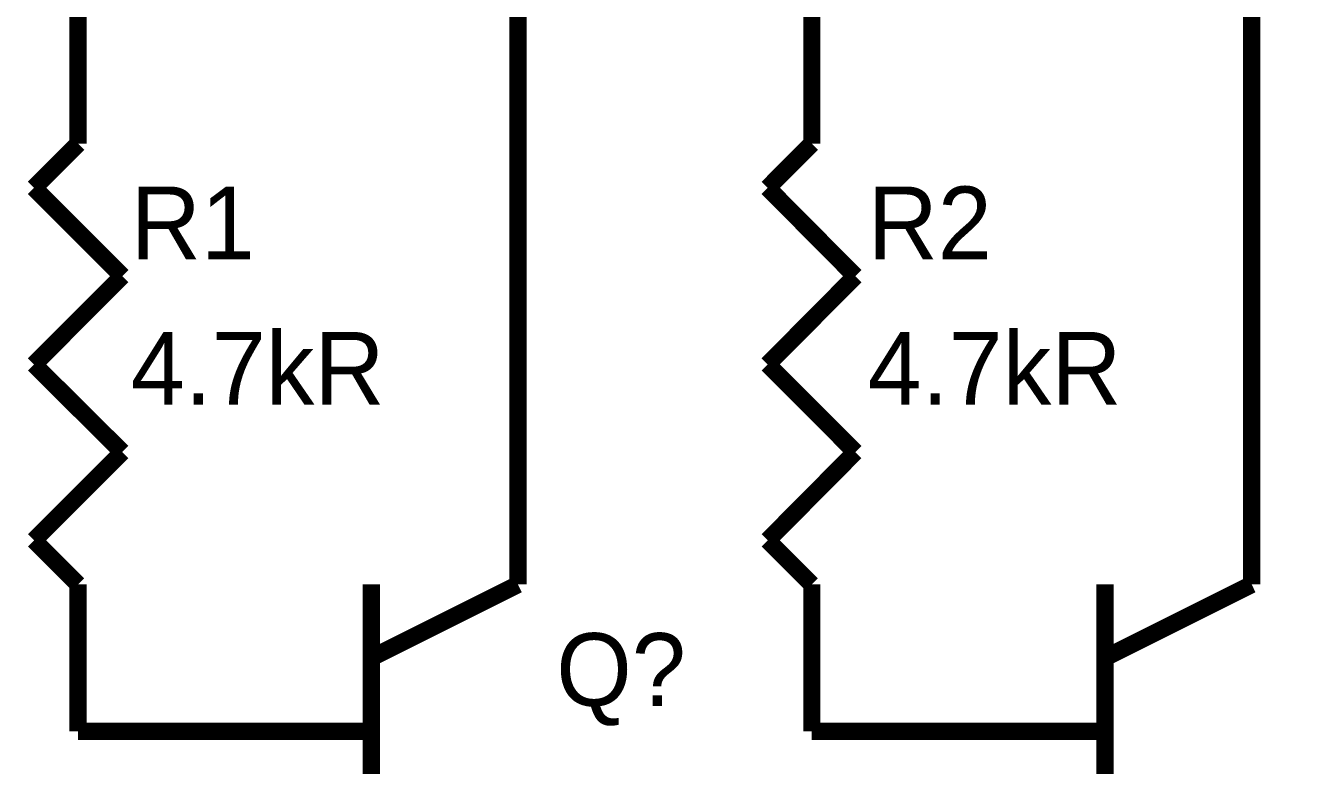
# Model space of a CAD drawing. Header units: inches. Extents: x 0 to 9.51, y -0.01 to 7.51.
# Drawn here: x 4.264 to 5.129, y 4.176 to 4.681 of the extents above; entities that cross this region are included whole.
import ezdxf

# ---------------------------------------------------------------- set-up
doc = ezdxf.new("R2010")
doc.units = ezdxf.units.IN
doc.header["$MEASUREMENT"] = 0
doc.layers.add('Sheet', color=255, linetype='Continuous')

msp = doc.modelspace()

# ---------------------------------------------------------------- linework, layer by layer
at = {"layer": 'Sheet'}
for points in [[(4.60013, 4.39962, 0.0118, 0.0118, 0), (4.60013, 5.19959, 0.0118, 0.0118, 0)], [(5.60017, 5.19959, 0.0118, 0.0118, 0), (5.10015, 5.19959, 0.0118, 0.0118, 0), (5.10015, 4.39962, 0.0118, 0.0118, 0)], [(4.30038, 4.59994, 0.0118, 0.0118, 0), (4.30038, 4.69988, 0.0118, 0.0118, 0)], [(4.8004, 4.59994, 0.0118, 0.0118, 0), (4.8004, 4.69988, 0.0118, 0.0118, 0)], [(4.27031, 4.56987, 0.0118, 0.0118, 0), (4.30038, 4.59994, 0.0118, 0.0118, 0)], [(4.77034, 4.56987, 0.0118, 0.0118, 0), (4.8004, 4.59994, 0.0118, 0.0118, 0)], [(4.33044, 4.50973, 0.0118, 0.0118, 0), (4.27031, 4.56987, 0.0118, 0.0118, 0)], [(4.83002, 4.50973, 0.0118, 0.0118, 0), (4.77034, 4.56987, 0.0118, 0.0118, 0)], [(4.27031, 4.44959, 0.0118, 0.0118, 0), (4.33044, 4.50973, 0.0118, 0.0118, 0)], [(4.77034, 4.44959, 0.0118, 0.0118, 0), (4.83002, 4.50973, 0.0118, 0.0118, 0)], [(4.33044, 4.38989, 0.0118, 0.0118, 0), (4.27031, 4.44959, 0.0118, 0.0118, 0)], [(4.83002, 4.38989, 0.0118, 0.0118, 0), (4.77034, 4.44959, 0.0118, 0.0118, 0)], [(4.60013, 4.29968, 0.0118, 0.0118, 0), (4.60013, 4.39962, 0.0118, 0.0118, 0)], [(5.10015, 4.29968, 0.0118, 0.0118, 0), (5.10015, 4.39962, 0.0118, 0.0118, 0)], [(4.27031, 4.32975, 0.0118, 0.0118, 0), (4.33044, 4.38989, 0.0118, 0.0118, 0)], [(4.77034, 4.32975, 0.0118, 0.0118, 0), (4.83002, 4.38989, 0.0118, 0.0118, 0)], [(4.30038, 4.29968, 0.0118, 0.0118, 0), (4.27031, 4.32975, 0.0118, 0.0118, 0)], [(4.8004, 4.29968, 0.0118, 0.0118, 0), (4.77034, 4.32975, 0.0118, 0.0118, 0)], [(4.30038, 4.29968, 0.0118, 0.0118, 0), (4.30038, 4.19973, 0.0118, 0.0118, 0)], [(4.50021, 4.29968, 0.0118, 0.0118, 0), (4.50021, 4.09979, 0.0118, 0.0118, 0)], [(4.60013, 4.29968, 0.0118, 0.0118, 0), (4.50021, 4.24971, 0.0118, 0.0118, 0)], [(4.8004, 4.29968, 0.0118, 0.0118, 0), (4.8004, 4.19973, 0.0118, 0.0118, 0)], [(5.00023, 4.29968, 0.0118, 0.0118, 0), (5.00023, 4.09979, 0.0118, 0.0118, 0)], [(5.10015, 4.29968, 0.0118, 0.0118, 0), (5.00023, 4.24971, 0.0118, 0.0118, 0)], [(4.40029, 4.19973, 0.0118, 0.0118, 0), (4.30038, 4.19973, 0.0118, 0.0118, 0)], [(4.50021, 4.19973, 0.0118, 0.0118, 0), (4.40029, 4.19973, 0.0118, 0.0118, 0)], [(4.90032, 4.19973, 0.0118, 0.0118, 0), (4.8004, 4.19973, 0.0118, 0.0118, 0)], [(5.00023, 4.19973, 0.0118, 0.0118, 0), (4.90032, 4.19973, 0.0118, 0.0118, 0)]]:
    msp.add_lwpolyline(points, format="xyseb", dxfattribs=at)

# ---------------------------------------------------------------- texts
for s, p in [('R1', (4.33619, 4.52123)), ('R2', (4.83842, 4.52123)), ('4.7kR', (4.33619, 4.42217)), ('4.7kR', (4.83842, 4.42217)), ('Q?', (4.62621, 4.21698))]:
    msp.add_text(s, height=0.049528, dxfattribs=at).set_placement(p)

doc.saveas('drawing.dxf')
